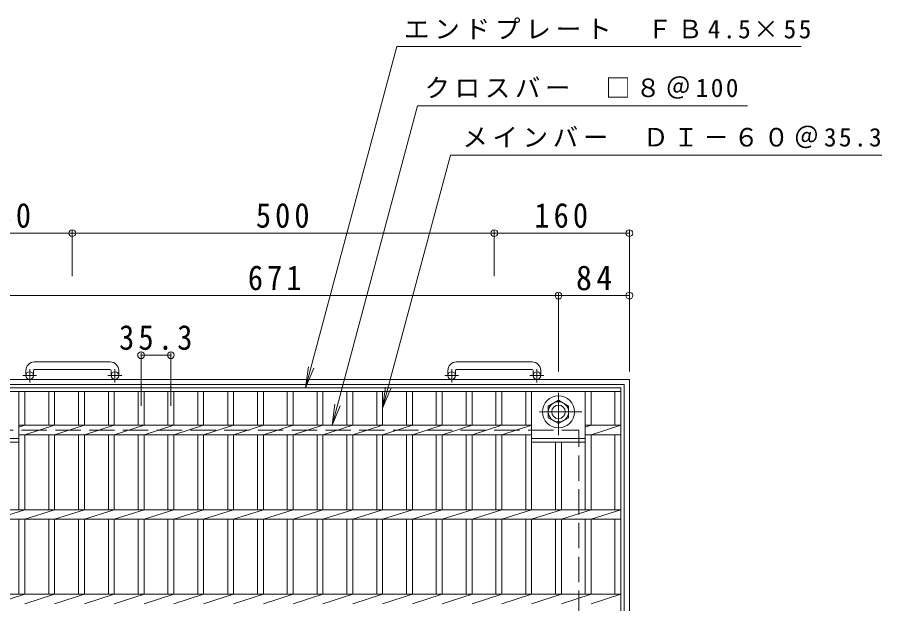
# Model space of a CAD drawing. Units: millimetres at full size, sheet at 1:10. Extents: x -1276 to 1603, y -1379 to 1305.
# Drawn here: x -733 to 292, y 611 to 1305 of the extents above; entities that cross this region are included whole.
import ezdxf

# ---------------------------------------------------------------- set-up
doc = ezdxf.new("R2010")
doc.units = ezdxf.units.MM
doc.header["$LTSCALE"] = 10
doc.header["$PDMODE"] = 32
doc.header["$PDSIZE"] = 8
doc.linetypes.add('CHAIN1', pattern=[8, 5, -1, 1, -1])
doc.linetypes.add('DASHED3', pattern=[4, 3, -1])
for name, color, linetype, lineweight in [('C-1', 2, 'Continuous', 9), ('C-2', 3, 'Continuous', 9), ('C-4', 7, 'Continuous', 9), ('C-5', 7, 'Continuous', 9)]:
    doc.layers.add(name, color=color, linetype=linetype, lineweight=lineweight)
doc.styles.add('ＭＳ ゴシック', font='')
doc.styles.get('ＭＳ ゴシック').set_extended_font_data('MS Gothic')

msp = doc.modelspace()

# ---------------------------------------------------------------- linework, layer by layer
at = {"layer": 'C-1'}
for p, q in [((-622.5, 897.22), (-712.5, 897.22)), ((-122.5, 897.22), (-212.5, 897.22)), ((-722.5, 887.22), (-722.5, 881.12)), ((-713.5, 887.22), (-713.5, 881.12)), ((-712.5, 888.22), (-622.5, 888.22)), ((-621.5, 887.22), (-621.5, 881.12)), ((-612.5, 887.22), (-612.5, 881.12)), ((-222.5, 887.22), (-222.5, 881.12)), ((-213.5, 887.22), (-213.5, 881.12)), ((-212.5, 888.22), (-122.5, 888.22)), ((-121.5, 887.22), (-121.5, 881.12)), ((-112.5, 887.22), (-112.5, 881.12)), ((-827.5, 876.62), (-7.5, 876.62)), ((-821.5, 870.62), (-13.5, 870.62)), ((-13.5, 62.62), (-13.5, 870.62)), ((-7.5, 56.62), (-7.5, 876.62))]:
    msp.add_line(p, q, dxfattribs=at)
at = {"layer": 'C-1', "linetype": 'CHAIN1'}
for p, q in [((-709.84, 881.12), (-726.24, 881.12)), ((-718, 873.02), (-718, 888.61)), ((-608.84, 881.12), (-625.24, 881.12)), ((-617, 873.02), (-617, 888.61)), ((-209.84, 881.12), (-226.24, 881.12)), ((-218, 873.02), (-218, 888.61)), ((-108.84, 881.12), (-125.24, 881.12)), ((-117, 873.02), (-117, 888.61)), ((-91.5, 810.49), (-91.5, 865.76)), ((-63.86, 838.12), (-119.14, 838.12))]:
    msp.add_line(p, q, dxfattribs=at)
at = {"layer": 'C-1', "linetype": 'DASHED3'}
for p in [(-767.5, 816.62), (-67.5, 116.62)]:
    msp.add_line(p, (-67.5, 816.62), dxfattribs=at)
at = {"layer": 'C-1'}
msp.add_lwpolyline([(-103.5, 845.05), (-103.5, 831.2), (-91.5, 824.27), (-79.5, 831.2), (-79.5, 845.05), (-91.5, 851.98)], close=True, dxfattribs=at)
for centre, radius in [((-718, 881.12), 4.5), ((-617, 881.12), 4.5), ((-218, 881.12), 4.5), ((-117, 881.12), 4.5), ((-91.5, 838.12), 19), ((-91.5, 838.12), 12), ((-91.5, 838.12), 8)]:
    msp.add_circle(centre, radius, dxfattribs=at)
for centre, radius, start, end in [((-712.5, 887.22), 10, 90, 180), ((-622.5, 887.22), 10, 0, 90), ((-212.5, 887.22), 10, 90, 180), ((-122.5, 887.22), 10, 0, 90), ((-712.5, 887.22), 1, 90, 180), ((-622.5, 887.22), 1, 0, 90), ((-212.5, 887.22), 1, 90, 180), ((-122.5, 887.22), 1, 0, 90)]:
    msp.add_arc(centre, radius, start, end, dxfattribs=at)
at = {"layer": 'C-2'}
for p, q in [((-817.5, 866.62), (-17.5, 866.62)), ((-817.5, 862.12), (-17.5, 862.12)), ((-730.7, 722.27), (-730.7, 862.12)), ((-723.7, 822.27), (-723.7, 862.12)), ((-695.4, 822.27), (-695.4, 862.12)), ((-688.4, 822.27), (-688.4, 862.12)), ((-660.1, 822.27), (-660.1, 862.12)), ((-653.1, 822.27), (-653.1, 862.12)), ((-624.8, 822.27), (-624.8, 862.12)), ((-617.8, 822.27), (-617.8, 862.12)), ((-589.5, 822.27), (-589.5, 862.12)), ((-582.5, 822.27), (-582.5, 862.12)), ((-554.2, 822.27), (-554.2, 862.12)), ((-547.2, 822.27), (-547.2, 862.12)), ((-518.9, 822.27), (-518.9, 862.12)), ((-511.9, 822.27), (-511.9, 862.12)), ((-483.4, 822.27), (-483.4, 862.12)), ((-476.4, 822.27), (-476.4, 862.12)), ((-448.1, 822.27), (-448.1, 862.12)), ((-441.1, 822.27), (-441.1, 862.12)), ((-412.8, 822.27), (-412.8, 862.12)), ((-405.8, 822.27), (-405.8, 862.12)), ((-377.5, 822.27), (-377.5, 862.12)), ((-370.5, 822.27), (-370.5, 862.12)), ((-342.1, 822.27), (-342.1, 862.12)), ((-335.1, 822.27), (-335.1, 862.12)), ((-306.8, 822.27), (-306.8, 862.12)), ((-299.8, 822.27), (-299.8, 862.12)), ((-271.5, 822.27), (-271.5, 862.12)), ((-264.5, 822.27), (-264.5, 862.12)), ((-236.2, 822.27), (-236.2, 862.12)), ((-229.2, 822.27), (-229.2, 862.12)), ((-200.9, 822.27), (-200.9, 862.12)), ((-193.9, 822.27), (-193.9, 862.12)), ((-165.6, 822.27), (-165.6, 862.12)), ((-158.6, 822.27), (-158.6, 862.12)), ((-130.3, 822.27), (-130.3, 862.12)), ((-123.3, 722.27), (-123.3, 862.12)), ((-59.7, 722.27), (-59.7, 862.12)), ((-52.7, 822.27), (-52.7, 862.12)), ((-24.5, 822.27), (-24.5, 862.12)), ((-17.5, 66.62), (-17.5, 866.62)), ((-730.7, 820.03), (-723.7, 822.27)), ((-730.7, 822.27), (-123.3, 822.27)), ((-723.7, 810.97), (-688.4, 822.27)), ((-688.4, 810.97), (-653.1, 822.27)), ((-653.1, 810.97), (-617.8, 822.27)), ((-617.8, 810.97), (-582.5, 822.27)), ((-582.5, 810.97), (-547.2, 822.27)), ((-547.2, 810.97), (-511.9, 822.27)), ((-511.9, 810.97), (-476.4, 822.27)), ((-476.4, 810.97), (-441.1, 822.27)), ((-441.1, 810.97), (-405.8, 822.27)), ((-405.8, 810.97), (-370.5, 822.27)), ((-370.5, 810.97), (-335.1, 822.27)), ((-335.1, 810.97), (-299.8, 822.27)), ((-299.8, 810.97), (-264.5, 822.27)), ((-264.5, 810.97), (-229.2, 822.27)), ((-229.2, 810.97), (-193.9, 822.27)), ((-193.9, 810.97), (-158.6, 822.27)), ((-158.6, 810.97), (-123.3, 822.27)), ((-59.7, 820.03), (-52.7, 822.27)), ((-59.7, 822.27), (-17.5, 822.27)), ((-52.7, 810.97), (-17.5, 822.27)), ((-730.7, 810.97), (-123.3, 810.97)), ((-723.7, 722.27), (-723.7, 810.97)), ((-695.4, 722.27), (-695.4, 810.97)), ((-688.4, 722.27), (-688.4, 810.97)), ((-660.1, 722.27), (-660.1, 810.97)), ((-653.1, 722.27), (-653.1, 810.97)), ((-624.8, 722.27), (-624.8, 810.97)), ((-617.8, 722.27), (-617.8, 810.97)), ((-589.5, 722.27), (-589.5, 810.97)), ((-582.5, 722.27), (-582.5, 810.97)), ((-554.2, 722.27), (-554.2, 810.97)), ((-547.2, 722.27), (-547.2, 810.97)), ((-518.9, 722.27), (-518.9, 810.97)), ((-511.9, 722.27), (-511.9, 810.97)), ((-483.4, 722.27), (-483.4, 810.97)), ((-476.4, 722.27), (-476.4, 810.97)), ((-448.1, 722.27), (-448.1, 810.97)), ((-441.1, 722.27), (-441.1, 810.97)), ((-412.8, 722.27), (-412.8, 810.97)), ((-405.8, 722.27), (-405.8, 810.97)), ((-377.5, 722.27), (-377.5, 810.97)), ((-370.5, 722.27), (-370.5, 810.97)), ((-342.1, 722.27), (-342.1, 810.97)), ((-335.1, 722.27), (-335.1, 810.97)), ((-306.8, 722.27), (-306.8, 810.97)), ((-299.8, 722.27), (-299.8, 810.97)), ((-271.5, 722.27), (-271.5, 810.97)), ((-264.5, 722.27), (-264.5, 810.97)), ((-236.2, 722.27), (-236.2, 810.97)), ((-229.2, 722.27), (-229.2, 810.97)), ((-200.9, 722.27), (-200.9, 810.97)), ((-193.9, 722.27), (-193.9, 810.97)), ((-165.6, 722.27), (-165.6, 810.97)), ((-158.6, 722.27), (-158.6, 810.97)), ((-130.3, 722.27), (-130.3, 810.97)), ((-59.7, 810.97), (-17.5, 810.97)), ((-52.7, 722.27), (-52.7, 810.97)), ((-24.5, 722.27), (-24.5, 810.97)), ((-794.3, 806.62), (-730.7, 806.62)), ((-794.3, 802.12), (-730.7, 802.12)), ((-123.3, 806.62), (-59.7, 806.62)), ((-123.3, 802.12), (-59.7, 802.12)), ((-123.3, 800.97), (-123.3, 800.98)), ((-95, 722.27), (-95, 802.12)), ((-88, 722.27), (-88, 802.12)), ((-817.5, 722.27), (-17.5, 722.27)), ((-759, 710.98), (-723.7, 722.27)), ((-723.7, 710.98), (-688.4, 722.27)), ((-688.4, 710.98), (-653.1, 722.27)), ((-653.1, 710.98), (-617.8, 722.27)), ((-617.8, 710.98), (-582.5, 722.27)), ((-582.5, 710.98), (-547.2, 722.27)), ((-547.2, 710.98), (-511.9, 722.27)), ((-511.9, 710.98), (-476.4, 722.27)), ((-476.4, 710.98), (-441.1, 722.27)), ((-441.1, 710.98), (-405.8, 722.27)), ((-405.8, 710.98), (-370.5, 722.27)), ((-370.5, 710.98), (-335.1, 722.27)), ((-335.1, 710.98), (-299.8, 722.27)), ((-299.8, 710.98), (-264.5, 722.27)), ((-264.5, 710.98), (-229.2, 722.27)), ((-229.2, 710.98), (-193.9, 722.27)), ((-193.9, 710.98), (-158.6, 722.27)), ((-158.6, 710.98), (-123.3, 722.27)), ((-123.3, 710.98), (-88, 722.27)), ((-88, 710.98), (-52.7, 722.27)), ((-52.7, 710.98), (-17.5, 722.27)), ((-817.5, 710.97), (-17.5, 710.97)), ((-730.7, 622.27), (-730.7, 710.97)), ((-723.7, 622.27), (-723.7, 710.97)), ((-695.4, 622.27), (-695.4, 710.97)), ((-688.4, 622.27), (-688.4, 710.97)), ((-660.1, 622.27), (-660.1, 710.97)), ((-653.1, 622.27), (-653.1, 710.97)), ((-624.8, 622.27), (-624.8, 710.97)), ((-617.8, 622.27), (-617.8, 710.97)), ((-589.5, 622.27), (-589.5, 710.97)), ((-582.5, 622.27), (-582.5, 710.97)), ((-554.2, 622.27), (-554.2, 710.97)), ((-547.2, 622.27), (-547.2, 710.97)), ((-518.9, 622.27), (-518.9, 710.97)), ((-511.9, 622.27), (-511.9, 710.97)), ((-483.4, 622.27), (-483.4, 710.97)), ((-476.4, 622.27), (-476.4, 710.97)), ((-448.1, 622.27), (-448.1, 710.97)), ((-441.1, 622.27), (-441.1, 710.97)), ((-412.8, 622.27), (-412.8, 710.97)), ((-405.8, 622.27), (-405.8, 710.97)), ((-377.5, 622.27), (-377.5, 710.97)), ((-370.5, 622.27), (-370.5, 710.97)), ((-342.1, 622.27), (-342.1, 710.97)), ((-335.1, 622.27), (-335.1, 710.97)), ((-306.8, 622.27), (-306.8, 710.97)), ((-299.8, 622.27), (-299.8, 710.97)), ((-271.5, 622.27), (-271.5, 710.97)), ((-264.5, 622.27), (-264.5, 710.97)), ((-236.2, 622.27), (-236.2, 710.97)), ((-229.2, 622.27), (-229.2, 710.97)), ((-200.9, 622.27), (-200.9, 710.97)), ((-193.9, 622.27), (-193.9, 710.97)), ((-165.6, 622.27), (-165.6, 710.97)), ((-158.6, 622.27), (-158.6, 710.97)), ((-130.3, 622.27), (-130.3, 710.97)), ((-123.3, 622.27), (-123.3, 710.97)), ((-95, 622.27), (-95, 710.97)), ((-88, 622.27), (-88, 710.97)), ((-59.7, 622.27), (-59.7, 710.97)), ((-52.7, 622.27), (-52.7, 710.97)), ((-24.5, 622.27), (-24.5, 710.97)), ((-817.5, 622.27), (-17.5, 622.27)), ((-759, 610.98), (-723.7, 622.27)), ((-723.7, 610.98), (-688.4, 622.27)), ((-688.4, 610.98), (-653.1, 622.27)), ((-653.1, 610.98), (-617.8, 622.27)), ((-617.8, 610.98), (-582.5, 622.27)), ((-582.5, 610.98), (-547.2, 622.27)), ((-547.2, 610.98), (-511.9, 622.27)), ((-511.9, 610.98), (-476.4, 622.27)), ((-476.4, 610.98), (-441.1, 622.27)), ((-441.1, 610.98), (-405.8, 622.27)), ((-405.8, 610.98), (-370.5, 622.27)), ((-370.5, 610.98), (-335.1, 622.27)), ((-335.1, 610.98), (-299.8, 622.27)), ((-299.8, 610.98), (-264.5, 622.27)), ((-264.5, 610.98), (-229.2, 622.27)), ((-229.2, 610.98), (-193.9, 622.27)), ((-193.9, 610.98), (-158.6, 622.27)), ((-158.6, 610.98), (-123.3, 622.27)), ((-123.3, 610.98), (-88, 622.27)), ((-88, 610.98), (-52.7, 622.27)), ((-52.7, 610.98), (-17.5, 622.27))]:
    msp.add_line(p, q, dxfattribs=at)
at = {"layer": 'C-4'}
for p, q in [((-827.5, 1049.71), (-667.5, 1049.71)), ((-667.5, 1052.71), (-667.5, 998.69)), ((-667.5, 1049.71), (-167.5, 1049.71)), ((-167.5, 1052.71), (-167.5, 998.69)), ((-167.5, 1049.71), (-7.5, 1049.71)), ((-7.5, 1052.71), (-7.5, 885.76)), ((-762.5, 975.76), (-91.5, 975.76)), ((-91.5, 978.76), (-91.5, 885.76)), ((-91.5, 975.76), (-7.5, 975.76)), ((-586, 908.14), (-586, 845.23)), ((-586, 905.14), (-550.7, 905.14)), ((-550.7, 908.14), (-550.7, 845.23))]:
    msp.add_line(p, q, dxfattribs=at)
for p in [(-667.5, 1049.71), (-167.5, 1049.71), (-7.5, 1049.71), (-91.5, 975.76), (-7.5, 975.76), (-586, 905.14), (-550.7, 905.14)]:
    msp.add_point(p, dxfattribs=at)
at = {"layer": 'C-5'}
for p, q in [((-391.09, 866.62), (-282.8, 1270.76)), ((-282.8, 1270.76), (196.12, 1270.76)), ((-359.72, 822.27), (-258.4, 1200.43)), ((132.52, 1200.43), (-258.4, 1200.43)), ((-299.8, 842.57), (-219.59, 1141.93)), ((291.51, 1141.93), (-219.59, 1141.93)), ((-391.09, 866.62), (-387.82, 891.41)), ((-391.09, 866.62), (-381.52, 889.72)), ((-299.8, 842.57), (-296.54, 867.36)), ((-299.8, 842.57), (-290.23, 865.67)), ((-359.72, 822.27), (-356.46, 847.06)), ((-359.72, 822.27), (-350.16, 845.37))]:
    msp.add_line(p, q, dxfattribs=at)

# ---------------------------------------------------------------- texts
at = {"layer": 'C-4', "color": 2, "char_height": 29.33, "attachment_point": 7, "style": 'ＭＳ ゴシック'}
for s, insert in [('\\T1.27;\\W0.9;160', (-780, 1055.71)), ('\\T1.27;\\W0.9;500', (-450, 1055.71)), ('\\T1.27;\\W0.9;160', (-120, 1055.71)), ('\\T1.27;\\W0.9;671', (-459.5, 981.76)), ('\\T1.27;\\W0.95;84', (-70.75, 981.76)), ('\\T1.28;\\W0.9;35.3', (-612.1, 911.14))]:
    msp.add_mtext(s, dxfattribs=dict(at, insert=insert))
at = {"layer": 'C-5', "char_height": 21.99, "attachment_point": 7, "style": 'ＭＳ ゴシック'}
for s, insert in [('\\T1.2;エンドプレート\u3000ＦＢ4.5×55', (-274.47, 1279.09)), ('\\T1.19;クロスバー\u3000□８＠100', (-250.06, 1208.77)), ('\\T1.19;メインバー\u3000ＤＩ－６０＠35.3', (-205.28, 1150.26))]:
    msp.add_mtext(s, dxfattribs=dict(at, insert=insert))

doc.saveas('drawing.dxf')
